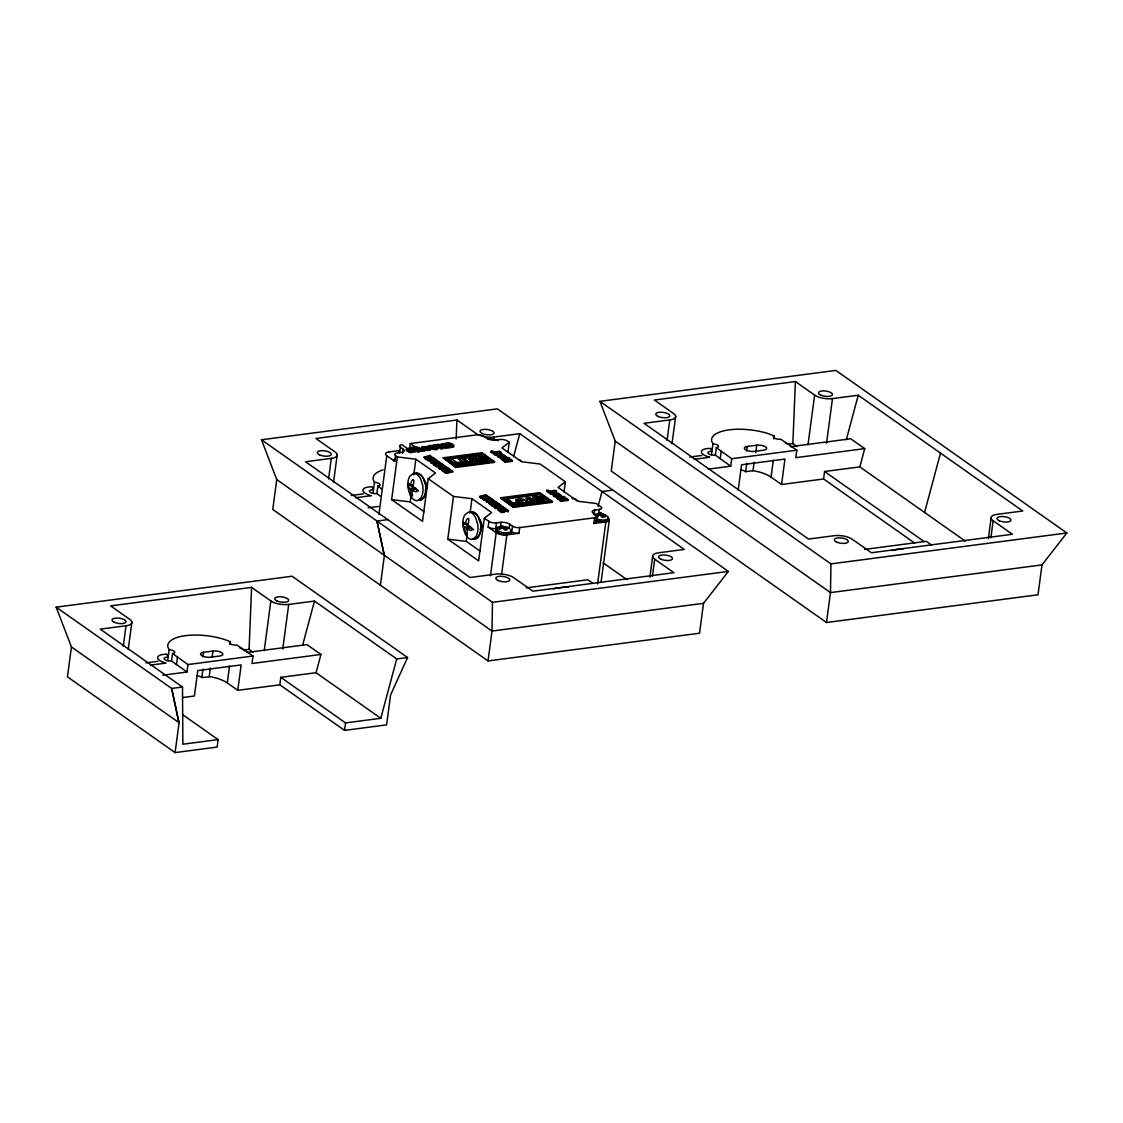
<?xml version="1.0" encoding="UTF-8"?>
<svg xmlns="http://www.w3.org/2000/svg" width="1123" height="1123" viewBox="0 0 1123 1123"><rect width="100%" height="100%" fill="white"/><g stroke="black" fill="none" stroke-linecap="round" stroke-linejoin="round"><path stroke-width="1.5" d="M412.267 486.694C416.142 479.732 412.169 475.717 410.457 485.304C407.565 480.153 406.568 486.568 410.021 488.547L410.653 494.611L412.506 495.917L411.86 489.825L416.128 489.277L418.598 491.018M465.413 524.09C462.634 519.065 461.595 525.41 465.02 527.249C464.318 533.116 468.473 538.829 466.929 528.596L471.127 527.978L473.597 529.719M261.462 439.767L492.478 602.321L492.014 631.056L488.028 660.942L699.531 633.218L703.517 603.332L728.378 571.41L497.363 408.856L261.462 439.767L276.749 479.577L272.763 509.463L488.028 660.942M599.935 401.332L830.936 563.886L830.487 592.607L826.5 622.493L1038.003 594.783L1041.99 564.897L1066.85 532.976L835.835 370.408L599.935 401.332L615.222 441.128L611.235 471.014L826.5 622.493M253.279 652.323L249.081 649.361L251.608 587.385L110.601 605.873L129.861 619.419A13.013 4.871 7.6 0 1 126.015 625.764L123.263 646.329M456.149 438.925L456.921 419.988L315.914 438.475L335.159 452.022A13.013 4.871 7.6 0 1 331.313 458.366L328.576 478.931M797.063 446.477L792.866 443.529L795.393 381.553L654.386 400.027L673.632 413.573A13.013 4.871 7.6 0 1 669.785 419.932L667.048 440.497M196.778 675.583A8.128 3.046 7.6 0 1 201.859 677.492L211.026 676.804A26.011 9.742 7.6 0 1 227.281 682.938L237.781 690.322L279.809 684.819L344.564 730.385L386.593 724.868L390.579 694.983L407.565 657.531L292.064 576.239L56.15 607.164L71.437 646.96L67.45 676.846L175.09 752.592L217.118 747.076L218.115 739.608L182.923 714.846M128.247 649.487L131.896 622.072M167.706 660.605L169.152 649.74L167.79 646.736A39.024 14.613 7.6 0 1 224.151 639.352L230.397 641.71L229.99 644.7M172.549 653.488L187.934 664.549L186.937 672.031L171.552 660.956L172.549 653.488A4.871 1.825 7.6 0 0 174.528 651.593A4.871 1.825 7.6 0 0 169.685 649.768L169.152 649.74M176.437 664.634L177.434 657.166M175.09 752.592L179.076 722.707L171.651 688.441L56.15 607.164M202.87 656.773L203.474 652.295L212.963 651.045A6.499 2.443 7.6 0 1 221.891 652.8A6.499 2.443 7.6 0 1 219.968 655.972L210.478 657.222A6.499 2.443 7.6 0 1 201.55 655.467A6.499 2.443 7.6 0 1 203.474 652.295M201.859 677.492L202.996 669.027M209.215 676.537L210.338 668.073M212.163 657.025L212.963 651.045M227.281 682.938L229.541 665.995M237.781 690.322L241.164 664.914L197.774 670.599L194.391 696.007L182.628 697.551M230.397 641.71L230.061 641.865A4.871 1.825 7.6 0 0 231.113 644.181A4.871 1.825 7.6 0 0 236.995 645.037L253.012 656.029L252.015 663.496L320.953 654.47L316.054 672.719L280.806 677.337L279.809 684.819M264.228 650.638L270.854 600.931L251.608 587.385M282.757 649.01L288.709 604.441L314.468 601.072L396.714 658.948L407.565 657.531M333.559 482.104L337.209 454.675M373.018 493.208L374.464 482.357L373.103 479.353A39.024 14.613 7.6 0 1 383.069 469.877M344.564 730.385L345.561 722.903L280.806 677.337M380.529 496.324L376.865 493.559L377.861 486.091A4.871 1.825 7.6 0 0 379.841 484.21A4.871 1.825 7.6 0 0 374.998 482.371L374.464 482.357M378.942 514.334L386.761 455.727A7.777 2.92 7.6 0 1 388.993 451.909M386.761 455.727L394.791 461.385L395.563 455.699A5.517 2.064 7.6 0 1 397.135 452.99L401.725 452.401M380.402 585.195L384.389 555.309L376.963 521.044L387.814 519.626M397.345 456.949L415.875 459.209L435.513 473.036L428.214 478.679L422.515 521.367L391.646 499.651L397.345 456.949L395.563 455.699M418.43 450.295L421.995 451.32L424.396 451.011L424.522 450.056C419.09 448.021 417.082 444.919 407.481 448.596L401.866 444.652A5.236 1.965 7.6 0 0 400.364 447.207L399.591 452.906A5.264 1.965 7.6 0 1 399.311 450.885M402.61 453.467L403.185 449.2L400.349 447.207M409.6 448.737L410.288 443.543L476.685 434.84A5.236 1.965 7.6 0 1 483.845 436.271M410.611 449.747L412.871 450.772A2.653 0.997 7.6 0 1 411.888 450.941L410.414 450.744L410.611 449.747L413.896 449.312L415.678 451.614L410.751 452.639A3.369 1.263 7.6 0 1 409.221 452.372L406.259 450.449A3.58 1.334 7.6 0 1 406.526 449.846L408.463 449.284M415.678 451.614L415.819 450.66L410.878 451.685A3.369 1.263 7.6 0 1 409.348 451.418L406.386 449.495A3.58 1.334 7.6 0 1 406.652 448.905L413.067 448.807L411.257 449.242C411.987 451.067 407.831 449.003 408.898 450.885M411.537 450.407L411.411 451.348L412.843 451.165M418.486 449.495L417.096 449.733L416.31 448.147L418.697 448.203L416.31 448.147M424.199 511.779L410.176 501.911L411.088 495.075M413.811 474.58L415.875 459.209M417.096 449.733L417.223 448.793M424.522 450.056L418.065 449.382L419.763 451.614L417.63 451.895L417.756 450.941L413.264 447.782L412.941 449.762L411.664 449.326M418.317 449.032L418.149 447.993M421.995 451.32L422.122 450.379M431.19 457.286L429.997 455.419L424.115 457.019L425.336 458.928L428.761 458.914M425.336 458.928L424.115 457.019M428.733 445.761C429.744 448.667 440.932 450.225 433.085 446.126L433.211 445.171C440.37 448.709 432.355 448.442 430.853 445.48L428.733 445.761L428.607 446.701C429.59 449.298 439.233 451.334 437.886 447.726M425.463 457.973L430.586 457.959L427.035 459.082L426.908 460.037L431.429 460.907M428.27 460.991L427.035 459.082M430.727 446.435L430.853 445.48M429.87 456.359L429.997 455.419M429.856 461.062L431.106 462.985L433.899 462.62L434.025 461.665L431.232 462.044L429.856 461.062L436.735 460.163L437.998 462.086M431.106 462.985L431.232 462.044M434.025 461.665L435.542 462.732L432.748 463.111L434.025 465.034L440.904 464.136L439.64 462.199L437.226 462.522L435.71 461.455L438.124 461.132M435.205 445.845L435.331 444.89L433.211 445.171M430.516 460.037L433.675 459.04L433.801 458.086L432.481 457.159L427.933 457.187L431.316 456.345M434.025 465.034L432.748 463.111M434.966 458.914L436.159 460.781L434.966 458.914L430.642 459.082L433.801 458.086M441.213 445.059L441.339 444.104L443.824 445.859L438.742 444.441L436.763 444.708L436.636 445.663L441.128 448.821L443.122 448.554L443.248 447.6L440.792 445.873L447.838 447.01L447.712 447.951L445.705 448.217L440.665 446.814L443.122 448.554M434.994 465.722L435.12 464.768L442.013 463.869L443.403 464.852L443.276 465.792L436.384 466.705L434.994 465.722L438.447 465.273M436.608 461.104L436.735 460.163M438.616 445.396L438.742 444.441M436.384 466.705L435.12 464.768M437.1 463.462L437.226 462.522M438.489 468.179L438.616 467.224L443.796 466.55L443.669 467.491L438.489 468.179L439.865 469.147L445.059 468.473L448.175 469.246L448.302 468.291L444.076 465.329L442.378 465.554L443.669 467.491M441.128 448.821L441.255 447.866L436.763 444.708M439.514 463.153L439.64 462.199M439.865 469.147L438.616 467.224M443.22 444.792L443.346 443.838L441.339 444.104M442.013 463.869L443.276 465.792M444.666 444.61L444.792 443.655C448.905 440.469 459.939 447.235 449.284 446.814L444.792 443.655M443.15 457.819L455.685 467.463L494.415 462.381L494.527 461.623L481.893 452.737L443.15 457.819L455.784 466.705L494.527 461.623M442.041 469.639L441.915 470.579L445.691 473.246L447.249 473.05L447.375 472.095L445.817 472.306L442.041 469.639L448.919 468.74L452.639 471.351L452.513 472.306L447.628 471L448.849 469.905L451.165 471.548L452.639 471.351M445.705 448.217L445.831 447.263M450.927 444.315C444.175 443.501 452.794 445.34 450.786 446.701M445.059 468.473L445.185 467.519L439.991 468.207M455.026 465.203L446.701 458.521L481.149 454.001L490.962 460.921L487.424 462.129M445.691 473.246L445.817 472.306M452.19 444.75L453.818 446.94L449.158 447.768L449.284 446.814M447.754 470.046L449.776 472.516L448.372 472.699L444.989 470.411L446.35 470.228L444.862 471.365L447.249 473.05M446.477 469.47L445.185 467.519M450.267 446.772L450.393 445.817L447.937 444.09M449.593 459.784L455.587 464.697L463.041 463.097L461.539 462.044L457.047 462.634L452.471 459.405L449.593 459.784L455.671 464.052L463.041 463.097M448.372 472.699L449.902 471.562M448.723 470.86L448.849 469.905M448.793 469.681L448.919 468.74M451.039 472.488L451.165 471.548M455.685 467.463L455.784 466.705M462.957 463.729L461.455 462.676L457.047 462.634M458.395 458.633L464.375 463.546L467.35 462.522L461.272 458.254L458.395 458.633L464.459 462.901L467.35 462.522M453.467 496.45L471.983 498.696L491.635 512.523L484.336 518.166L478.637 560.868L447.768 539.138L453.467 496.45L428.214 478.679M470.088 460.57L475.548 462.086L478.342 461.09L475.633 461.441L468.81 459.546L472.137 461.904L469.344 462.901L463.364 457.973L466.045 457.623L472.923 459.532L469.554 457.173L471.716 459.391M466.045 457.623L463.28 458.619M469.344 462.901L463.364 457.973M472.179 457.454L469.554 457.173M474.173 456.556L480.167 461.483L488.028 460.444L480.251 460.837L474.173 456.556L481.893 455.545L483.185 456.457L478.721 456.598M480.321 551.267L466.298 541.398L467.21 534.562M470.172 512.369L471.983 498.696M479.24 458.423L478.356 457.089L483.185 456.457M480.476 459.293L485.052 458.058L480.476 459.293L481.683 460.135L480.56 458.647M490.863 461.679L481.149 454.001M481.893 452.737L488.814 458.437M479.324 457.777L483.802 457.187L484.954 458.703M484.603 498.205L481.177 498.219L479.956 496.31L485.838 494.71L487.031 496.591M481.177 498.219L479.956 496.31M488.028 460.444L486.736 458.844L481.767 459.489M487.27 500.198L482.75 499.328L482.876 498.373L486.427 497.25L481.304 497.278M484.111 500.282L482.876 498.373M496.984 454.899L495.285 455.11L491.06 452.148L491.186 451.193L494.302 451.965L499.496 451.292L500.886 452.274L500.76 453.215L495.566 453.903L496.984 454.899L495.692 452.948L500.886 452.274M485.712 495.664L485.838 494.71M485.697 500.353L486.947 502.276L489.74 501.911L489.867 500.97L487.073 501.335L485.697 500.353L492.576 499.454L493.839 501.377L492.576 499.454M493.559 440.469L494.008 437.044L519.781 433.675L684.286 549.428L658.527 552.811A13.013 4.871 7.6 0 0 654.681 559.156L652.393 576.296M494.176 452.92L492.899 450.983M486.947 502.276L487.073 501.335M488.323 496.464L489.516 498.331L488.323 496.464L483.774 496.478L487.157 495.636M489.867 500.97L491.383 502.037L488.589 502.402L489.867 504.325L497.854 503.16L499.244 504.143L499.117 505.097L492.225 505.996L490.962 504.073L492.225 505.996M495.285 455.11L495.411 454.169L491.186 451.193M489.867 504.325L488.589 502.402M490.807 498.205L491.986 500.072L490.807 498.205L486.484 498.373L489.642 497.377M483.859 436.271L486.694 438.265A6.682 2.499 7.6 0 0 495.341 440.132L499.917 439.528A5.517 2.064 7.6 0 1 507.456 441.03L509.266 442.28L501.967 447.923L521.605 461.75L540.135 464.01L565.388 481.781L558.089 487.424L577.727 501.237L596.257 503.497L600.847 506.726A5.517 2.064 7.6 0 1 599.261 509.435L594.671 510.024A6.682 2.499 7.6 0 0 593.225 513.211L596.046 515.218A5.236 1.965 7.6 0 1 594.544 517.787L519.71 527.585L518.952 533.271L506.866 534.857A7.777 2.92 7.6 0 1 496.212 532.737L488.168 527.094L488.926 521.395L484.336 518.166M499.37 452.246L499.496 451.292M492.941 502.767L491.551 500.746L493.966 500.423M494.317 507.47L494.457 506.515L499.637 505.841L498.219 504.845L499.51 506.782L494.317 507.47L495.706 508.438L500.9 507.764L504.016 508.537L504.143 507.582L499.917 504.62L498.219 504.845M499.103 454.969L497.124 455.741L497.924 457.075L506.557 459.995L506.431 460.949L504.915 459.883L502.5 460.205L501.237 458.268L508.129 457.37L509.519 458.352L509.393 459.293L506.613 459.658L506.74 458.717L509.519 458.352M495.482 501.49L496.745 503.427L495.482 501.49L493.067 501.813M495.706 508.438L494.457 506.515M502.5 460.205L502.627 459.251M497.854 503.16L499.117 505.097M506.74 458.717L508.256 459.784L511.035 459.419L512.299 461.342L505.406 462.241L504.016 461.272L504.143 460.318L506.557 459.995M497.882 508.93L497.756 509.884L501.532 512.537L503.09 512.341L503.216 511.386L501.658 511.597L497.882 508.93L504.76 508.031L508.48 510.642L508.354 511.597L503.469 510.291M488.182 527.08A5.517 2.064 7.6 0 0 495.734 528.596L496.478 522.897L501.069 522.293A6.682 2.499 7.6 0 1 509.688 524.16L512.537 526.154A5.236 1.965 7.6 0 0 519.724 527.585M504.915 459.883L505.041 458.928M505.406 462.241L504.143 460.318M490.442 575.832L496.198 532.737M499.917 504.62L499.791 505.575L498.093 505.799M500.956 498.486L501.055 497.728L539.798 492.66L552.432 501.546L552.319 502.304L513.59 507.371L500.956 498.486L507.61 497.615M507.891 452.527L509.266 442.28M500.9 507.764L501.026 506.81L495.833 507.498M499.033 529.916L499.258 528.203L502.571 526.855L500.367 526.322L500.142 528.035M501.532 512.537L501.658 511.597M502.051 510.474L502.192 509.533L500.83 509.702L504.213 511.99L505.743 510.867L503.595 509.337L508.48 510.642M502.318 508.761L501.026 506.81M500.493 526.561L501.069 522.293M501.728 527.824L502.43 526.097L508.27 527.894L505.238 527.431L504.845 530.014M504.213 511.99L502.192 509.533M504.564 510.151L504.69 509.196M504.634 508.972L504.76 508.031M503.806 529.284L504.157 526.659M506.88 511.779L507.006 510.839M509.266 500.282L513.295 503.118L517.254 502.599L518.503 504.087L517.184 503.16L513.225 503.68L509.266 500.282L506.726 500.605L509.393 502.5M506.992 528.877L507.231 527.15M501.574 574.499L506.866 534.857M509.14 528.428L509.702 524.16M513.59 507.371L501.055 497.728M514.432 505.35L548.866 500.83L539.054 493.923L504.62 498.444L514.334 506.108L510.123 503.146M512.537 526.154L511.779 531.853A5.236 1.965 7.6 0 0 518.966 533.285M537.412 501.055L528.961 497.7L526.196 498.065L528.386 502.795L530.982 502.458L530.575 501.223L537.412 501.055L534.674 501.967L530.575 501.223M528.961 497.7L537.327 501.63M528.386 502.795L526.196 498.065M528.863 499.426L531.769 500.086L529.972 500.325L528.933 498.851M536.836 500.577L532.892 497.18C537.468 493.994 551.814 500.661 538.254 500.942L532.892 497.18M536.569 498.261C538.226 497.096 543.686 500.212 539.489 500.325L536.64 497.7C538.31 496.534 543.757 499.637 539.573 499.763L536.64 497.7M537.552 493.699L537.65 492.941M538.254 500.942L543.743 500.535L543.041 498.626M548.768 501.602L539.054 493.923M539.7 493.418L539.798 492.66M551.253 492.042L552.544 493.994L550.846 494.218L546.62 491.242L546.747 490.302L549.863 491.074L555.057 490.386L556.447 491.369L556.32 492.309L551.126 492.997L551.253 492.042L556.447 491.369M548.459 490.077L548.333 491.018L546.62 491.242M550.846 494.218L550.972 493.264L546.747 490.302M550.93 501.307L551.028 500.549M555.057 490.386L556.32 492.309M556.797 497.363L558.187 498.345L560.602 498.036L561.991 500.044L560.475 498.977L558.061 499.3L556.797 497.363L563.69 496.464L565.08 497.447L564.953 498.387L562.174 498.752L562.3 497.812L565.08 497.447M558.061 499.3L558.187 498.345M562.3 497.812L563.816 498.879L566.596 498.514L567.859 500.437L560.967 501.335L559.577 500.367L559.703 499.412L562.118 499.103M560.475 498.977L560.602 498.036M560.967 501.335L559.703 499.412M564.013 492.028L565.388 481.781M566.596 498.514L567.859 500.437M594.095 514.292L594.671 510.024M608.09 518.082A7.777 2.92 7.6 0 1 605.887 521.9L593.772 523.472L594.53 517.773M595.667 518.054L596.046 515.218M597.422 515.289L597.647 513.576L600.117 513.408L605.044 514.713L605.325 516.847M597.352 517.9C596.903 515.232 601.563 513.758 602.461 516.608C606.631 519.612 601.142 510.797 602.139 517.268M598.685 513.702L599.247 509.435M599.022 515.078L599.247 513.365M601.1 516.538L601.451 513.899M597.59 583.932L605.873 521.886M601.072 582.093L609.34 520.047M649.88 577.068L652.631 556.503M672.017 443.655L675.681 416.24M711.491 454.773L712.937 443.908L711.575 440.904A39.024 14.613 7.6 0 1 767.935 433.52L774.168 435.878L773.775 438.868M716.334 447.656L731.719 458.717L730.708 466.185L715.337 455.124L716.334 447.656A4.871 1.825 7.6 0 0 718.313 445.761A4.871 1.825 7.6 0 0 713.47 443.936L712.937 443.908M720.208 458.802L721.205 451.334M738.176 490.175L741.559 464.768L784.949 459.082L781.552 484.49L823.58 478.974L914.669 543.069M746.655 450.941L747.258 446.463L756.748 445.213A6.499 2.443 7.6 0 1 765.675 446.968A6.499 2.443 7.6 0 1 763.752 450.141L754.249 451.39A6.499 2.443 7.6 0 1 745.335 449.635A6.499 2.443 7.6 0 1 747.258 446.463M740.562 469.751A8.128 3.046 7.6 0 1 745.644 471.66L746.767 463.195M745.644 471.66L752.986 470.705L754.123 462.227M755.751 452.681L756.748 445.213M781.552 484.49L771.052 477.093L773.312 460.163M774.168 435.878L773.831 436.019A4.871 1.825 7.6 0 0 774.898 438.349A4.871 1.825 7.6 0 0 780.766 439.205L796.797 450.197L795.8 457.665L864.724 448.624L859.839 466.887L824.577 471.506L823.58 478.974M807.999 444.806L814.638 395.099L795.393 381.553M826.542 443.178L832.48 398.609L858.239 395.226L1022.758 510.993L996.985 514.376A13.013 4.871 7.6 0 0 993.139 520.721L990.865 537.861M988.352 538.633L991.104 518.068M467.266 525.396C471.141 518.433 467.168 514.418 465.455 524.006M608.189 519.5L607.375 520.875L602.953 521.802L595.499 520.328A7.749 2.906 7.6 0 0 599.008 521.423A7.636 2.864 7.6 0 0 608.034 520.244A7.749 2.906 7.6 0 0 608.147 519.345M302.536 645.571L314.468 601.072M345.561 722.903L380.809 718.285L396.714 658.948M513.59 456.752L519.781 433.675M598.054 506.389L602.026 491.551L612.877 490.133M846.307 439.739L858.239 395.226M924.594 512.453L940.498 453.116M499.244 456.443L503.623 456.5M420.521 500.156C429.688 494.71 426.979 474.608 415.987 473.19M515.738 500.521L518.124 499.595M496.506 529.396L495.692 530.772C498.823 534.913 506.487 535.853 510.74 532.99L510.53 531.46A7.749 2.906 7.6 0 1 510.754 532.99A7.636 2.864 7.6 0 1 501.686 534.183A7.749 2.906 7.6 0 1 495.875 530.056A7.636 2.864 7.6 0 1 497.194 529.158M597.576 516.187L596.538 515.457L599.85 514.109M482.75 499.328L485.122 498.584M486.357 499.328L489.516 498.331M553.92 494.204C550.214 496.352 558.482 498.415 560.405 497.138A3.832 1.432 7.6 0 0 560.784 497.012M479.816 497.264L482.764 496.464M500.367 526.322L501.953 526.111M423.806 447.277L421.729 448.344L423.413 449.874A3.888 1.46 7.6 0 0 425.35 450.477L429.884 450.225A3.566 1.334 7.6 0 0 430.502 449.762L429.674 448.414M331.313 458.366L305.554 461.75L470.06 577.503L495.833 574.134A13.013 4.871 7.6 0 1 513.674 577.629L532.92 591.189L673.926 572.702L654.681 559.156M389.007 451.923L399.549 450.548M415.496 448.428L413.138 448.737L417.63 451.895M416.184 449.088L418.023 448.947M450.393 445.817L451.867 445.255L448.709 444.104M417.756 450.941L419.89 450.66M441.255 447.866L443.248 447.6M669.785 419.932L644.026 423.301L808.532 539.068L834.291 535.685A13.013 4.871 7.6 0 1 852.146 539.194L871.392 552.741L1012.399 534.267L993.139 520.721M449.705 457.707L454.689 457.047M458.016 456.612L461.342 456.177M467.996 455.306L471.323 454.871M476.32 454.211L479.647 453.776M491.06 452.148L492.772 451.923M446.603 459.279L481.037 454.773M495.411 454.169L497.11 453.945M478.272 457.735L481.5 457.314M434.152 464.08L441.03 463.181M436.51 465.75L443.403 464.852M483.339 459.911L486.652 459.475M469.428 462.255L472.137 461.904M501.111 459.223L506.276 458.535M490.962 460.921L456.528 465.427L446.701 458.521M461.595 465.512L465.034 465.062M470.2 464.389L473.653 463.939M478.819 463.252L482.258 462.802M446.603 468.516L448.302 468.291M504.016 461.272L506.431 460.949M505.532 461.3L512.425 460.388M407.775 485.712L413.264 485.01M351.218 495.482L363.248 493.909M410.021 488.547L414.275 487.972L410.555 485.347M355.823 497.714L371.32 495.692A12.367 4.632 7.6 0 1 362.897 490.133A12.367 4.632 7.6 0 1 372.106 486.821L373.468 489.825L372.752 489.796A4.871 1.825 7.6 0 0 369.86 492A4.871 1.825 7.6 0 0 376.865 493.559M689.69 457.047L701.721 455.475M787.7 444.203L792.866 443.529M694.281 459.279L709.792 457.243A12.367 4.632 7.6 0 1 701.37 451.699A12.367 4.632 7.6 0 1 710.578 448.386L711.94 451.39L711.224 451.348A4.871 1.825 7.6 0 0 708.332 453.566A4.871 1.825 7.6 0 0 715.337 455.124M790.381 446.687L850.729 438.784L864.724 448.624M731.719 458.717L796.797 450.197M368.119 507.793L378.451 506.445M708.304 469.133L730.708 466.185M512.593 496.97L515.92 496.534M520.918 495.875L524.244 495.44M529.228 494.78L534.225 494.134M504.508 499.202L538.956 494.681M550.972 493.264L552.67 493.039M489.993 503.385L496.871 502.472M506.641 501.181L509.182 500.844M532.821 497.742L535.334 497.419M490.835 505.013L499.244 504.143M556.671 498.317L560.11 497.868M518.573 503.525L512.004 504.943L518.503 504.087M528.47 502.234L531.053 501.897M516.061 505.883L519.5 505.434M524.666 504.76L528.105 504.297M533.271 503.623L536.724 503.174M541.89 502.5L545.329 502.051M502.444 507.807L504.143 507.582M559.577 500.367L561.991 500.044M513.688 506.613L552.432 501.546M561.093 500.395L567.985 499.482M504.339 511.049L505.743 510.867M462.774 524.413L468.263 523.711M465.02 527.249L469.274 526.673L465.554 524.062M495.72 528.582L498.78 528.189M126.015 625.764L100.242 629.133L182.502 687.023L182.867 744.226L218.115 739.608M526.168 587.848L587.82 579.763L593.07 583.455M864.64 549.4L926.293 541.328L931.543 545.02M492.478 602.321L728.378 571.41M903.748 548.656L894.259 549.905A6.499 2.443 7.6 0 0 892.013 550.593M830.936 563.886L1066.85 532.976M145.906 662.879L157.95 661.307M243.916 650.035L249.081 649.361M150.51 665.111L166.007 663.075A12.367 4.632 7.6 0 1 157.585 657.531A12.367 4.632 7.6 0 1 166.794 654.218L168.155 657.222L167.439 657.18A4.871 1.825 7.6 0 0 164.548 659.398A4.871 1.825 7.6 0 0 171.552 660.956M246.611 652.519L306.944 644.616L320.953 654.47M187.934 664.549L253.012 656.029M703.517 603.332L492.014 631.056L276.749 479.577M162.807 675.19L186.937 672.031M1041.99 564.897L830.487 592.607L615.222 441.128M182.502 687.023L171.651 688.441L178.824 722.524M597.647 513.576L599.808 514.137M602.518 514.685L605.55 515.134M428.396 460.037L436.286 459.84M484.238 499.342L492.113 499.131M472.755 538.591A13.925 7.538 82.5 0 0 473.555 538.858L475.506 538.858C484.687 533.411 481.978 513.309 470.986 511.891L469.189 512.804A13.827 7.482 82.5 0 1 472.951 511.906A13.925 7.538 82.5 0 1 476.798 514.601A13.827 7.482 82.5 0 1 479.647 520.174M501.363 458.268L504.845 458.044A3.832 1.432 7.6 0 0 505.855 457.412L504.606 455.854M502.444 454.969C494.12 455.096 506.978 457.721 502.444 454.969A3.622 1.348 7.6 0 1 503.778 455.447M391.646 499.651L410.176 501.911M447.768 539.138L466.298 541.398M752.986 470.705L754.796 470.958A26.011 9.742 7.6 0 1 771.052 477.093M426.277 447.235L428.467 447.768M539.461 497.236L541.791 497.924M421.49 450.07L420.199 449.902L420.592 448.793M522.013 499.679L523.697 500.184M470.088 459.405L472.839 460.177M410.288 451.685L411.762 451.895A2.653 0.997 7.6 0 0 412.745 451.727M411.257 449.242L408.73 449.411L410.414 450.744M558.903 494.345C551.351 492.674 558.538 497.671 558.903 494.345A3.622 1.348 7.6 0 1 559.338 494.541L559.759 494.738M411.93 489.895C418.795 495.004 418.977 488.126 412.366 486.652M466.929 528.596C473.373 533.622 474.327 527.038 467.365 525.353M425.041 449.326C430.446 451.699 426.235 445.999 424.213 448.681M433.478 448.358L438.588 447.838L435.331 444.89M499.258 528.203L500.296 528.933L503.595 527.642L505.561 529.972L507.161 529.775L505.238 527.431M555.338 496.099C553.765 494.653 558.875 494.443 559.31 495.861M519.205 501.77C526.462 505.294 520.314 497.742 518.854 501.504M859.839 466.887L965.415 541.188M824.577 471.506L924.201 541.609M605.437 516.187L600.089 512.425A5.517 2.064 7.6 0 1 600.945 513.829M456.921 419.988L476.166 433.548A13.013 4.871 7.6 0 0 494.008 437.044M510.909 460.36L512.299 461.342M551.126 492.997L552.544 493.994M543.911 496.38L552.319 502.304M493.011 461.399L494.415 462.381M483.802 457.187L485.052 458.058M472.278 456.808L478.342 461.09M473.401 458.31L478.258 461.721M469.835 460.977L472.053 462.536M443.346 443.838L449.158 447.768M464.838 461.455L467.266 463.167M603.009 562.777L626.943 579.622M454.675 461.651L456.963 463.266M432.355 458.114L433.675 459.04M445.368 467.266L448.175 469.246M501.195 506.557L504.016 508.537M505.883 509.856L508.354 511.597M442.378 465.554L443.796 466.55M410.288 443.543L415.903 447.487M446.35 470.228L449.776 472.516M417.938 450.337L419.763 451.614M316.054 672.719L380.809 718.285M71.437 646.96L179.076 722.707M377.861 486.091L381.525 488.856M561.163 495.706L561.416 496.52A3.832 1.432 7.6 0 1 561.079 496.857M526.069 501.855L526.125 502.557A4.267 1.6 7.6 0 1 525.382 503.104L519.977 503.427A4.632 1.741 7.6 0 1 517.661 502.683C511.26 498.289 525.761 497.194 526.196 501.995A4.267 1.6 7.6 0 1 525.452 502.543L520.061 502.851A4.632 1.741 7.6 0 1 517.745 502.121L515.724 500.296M463.42 528.652L465.245 534.015A13.911 7.524 82.5 0 0 472.671 539.237L475.998 536.555A13.546 7.328 82.5 0 0 477.668 524.006L475.562 517.492A13.911 7.524 82.5 0 0 468.137 512.27L464.81 514.952A13.546 7.328 82.5 0 0 463.139 527.501M408.421 489.951L410.246 495.313A13.911 7.524 82.5 0 0 417.672 500.535L420.999 497.854A13.546 7.328 82.5 0 0 422.669 485.304L420.564 478.791A13.911 7.524 82.5 0 0 413.152 473.569L409.811 476.25A13.546 7.328 82.5 0 0 408.14 488.8M376.963 521.044L384.136 555.141M832.48 398.609A13.013 4.871 7.6 0 1 814.638 395.099M785.454 442.869A12.353 4.632 7.6 0 1 787.026 443.838M496.492 522.897A5.517 2.064 7.6 0 1 488.94 521.395M394.819 461.385A5.517 2.064 7.6 0 1 394.861 459.082M595.864 521.437A5.236 1.965 7.6 0 1 593.786 523.472M488 438.939A7.777 2.92 7.6 0 1 498.065 440.693M403.171 449.2A6.682 2.499 7.6 0 1 401.739 452.401M602.391 514.348A7.777 2.906 7.6 0 1 608.259 518.489A7.608 2.85 7.6 0 1 599.247 519.668A7.777 2.906 7.6 0 1 595.737 518.573M594.025 514.896A7.608 2.85 7.6 0 1 596.664 514.081M572.183 498.64A13.911 7.524 82.5 0 1 577.98 501.349M519.149 459.939A13.911 7.524 82.5 0 1 521.128 460.865M424.045 481.262A4.674 2.527 82.5 0 1 426.81 485.74A4.674 2.527 82.5 0 1 425.056 490.484M422.318 499.244A13.827 7.482 82.5 0 1 419.356 500.268M414.878 473.639A13.827 7.482 82.5 0 0 414.19 474.103A13.63 7.37 82.5 0 0 413.545 474.72M415.608 473.302A13.827 7.482 82.5 0 1 417.953 473.204A13.925 7.538 82.5 0 1 421.799 475.899A13.827 7.482 82.5 0 1 424.648 481.472A13.63 7.37 82.5 0 1 425.856 488.477A13.532 7.314 82.5 0 1 424.985 494.976A13.63 7.37 82.5 0 1 422.304 499.314M479.044 519.963A4.674 2.527 82.5 0 1 481.809 524.441A4.674 2.527 82.5 0 1 480.054 529.186M473.555 538.858A13.827 7.482 82.5 0 0 477.317 537.945A13.63 7.37 82.5 0 0 479.984 533.678A13.532 7.314 82.5 0 0 480.855 527.178A13.63 7.37 82.5 0 0 479.689 520.202M505.097 527.094A7.608 2.85 7.6 0 0 496.085 528.273A7.777 2.906 7.6 0 0 501.967 532.414A7.608 2.85 7.6 0 0 510.979 531.235A7.777 2.906 7.6 0 0 509.912 528.919M506.978 527.571A7.777 2.906 7.6 0 1 508.621 528.189M568.463 587.076A6.499 2.443 7.6 0 0 565.276 587.104L555.787 588.34A6.499 2.443 7.6 0 0 553.555 589.028M288.709 604.441A13.013 4.871 7.6 0 1 270.854 600.931M239.69 647.817A12.353 4.632 7.6 0 1 244.337 650.708M497.25 454.787L499.96 457.019L504.971 457.089A3.832 1.432 7.6 0 0 505.982 456.471L502.486 454.085A3.537 1.32 7.6 0 0 500.942 453.931L497.25 454.787M552.811 493.895L555.52 496.113L560.531 496.184A3.832 1.432 7.6 0 0 561.542 495.566L558.047 493.194A3.537 1.32 7.6 0 0 556.503 493.025L552.811 493.895M421.925 447.094L423.539 448.919A3.888 1.46 7.6 0 0 425.477 449.537L430.011 449.27A3.566 1.334 7.6 0 0 430.628 448.807L427.175 446.407L421.925 447.094M424.326 447.291C427.301 451.418 429.941 446.084 424.326 447.291M518.672 500.184C522.223 505.097 525.382 498.752 518.672 500.184M820.773 395.114A7.075 2.653 7.6 0 0 832.34 395.029A7.075 2.653 7.6 0 0 823.327 390.888A7.075 2.653 7.6 0 0 820.773 395.114M658.078 416.436A7.075 2.653 7.6 0 0 669.645 416.352A7.075 2.653 7.6 0 0 660.633 412.211A7.075 2.653 7.6 0 0 658.078 416.436M836.579 542.058A7.075 2.653 7.6 0 0 848.16 541.96A7.075 2.653 7.6 0 0 839.148 537.833A7.075 2.653 7.6 0 0 836.579 542.058M999.288 520.735A7.075 2.653 7.6 0 0 1010.854 520.637A7.075 2.653 7.6 0 0 1001.842 516.51A7.075 2.653 7.6 0 0 999.288 520.735M319.606 454.885A7.075 2.653 7.6 0 0 331.187 454.787A7.075 2.653 7.6 0 0 322.175 450.66A7.075 2.653 7.6 0 0 319.606 454.885M482.3 433.562A7.075 2.653 7.6 0 0 493.881 433.464A7.075 2.653 7.6 0 0 484.869 429.337A7.075 2.653 7.6 0 0 482.3 433.562M660.815 559.17A7.075 2.653 7.6 0 0 672.382 559.086A7.075 2.653 7.6 0 0 663.37 554.944A7.075 2.653 7.6 0 0 660.815 559.17M498.121 580.493A7.075 2.653 7.6 0 0 509.688 580.409A7.075 2.653 7.6 0 0 500.676 576.267A7.075 2.653 7.6 0 0 498.121 580.493M114.293 622.268A7.075 2.653 7.6 0 0 125.874 622.184A7.075 2.653 7.6 0 0 116.862 618.043A7.075 2.653 7.6 0 0 114.293 622.268M276.988 600.959A7.075 2.653 7.6 0 0 288.569 600.861A7.075 2.653 7.6 0 0 279.557 596.734A7.075 2.653 7.6 0 0 276.988 600.959"/></g></svg>
